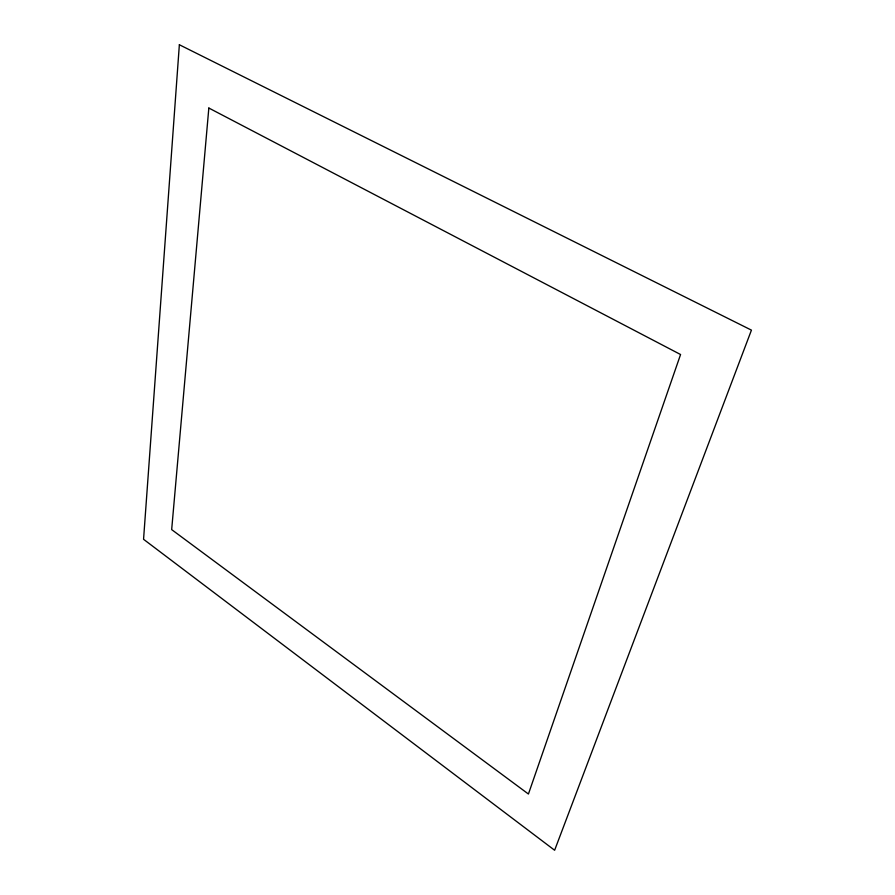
<?xml version="1.0" encoding="UTF-8"?>
<svg xmlns="http://www.w3.org/2000/svg" width="895" height="895" viewBox="0 0 895 895"><rect width="100%" height="100%" fill="white"/><g stroke="black" fill="none" stroke-linecap="round" stroke-linejoin="round"><path stroke-width="1.34" d="M179.358 44.75L143.558 539.293L554.631 850.25L751.442 330.132L179.358 44.75M208.837 108.038L171.672 529.616L528.43 794.022L680.569 354.521L208.837 108.038"/></g></svg>
